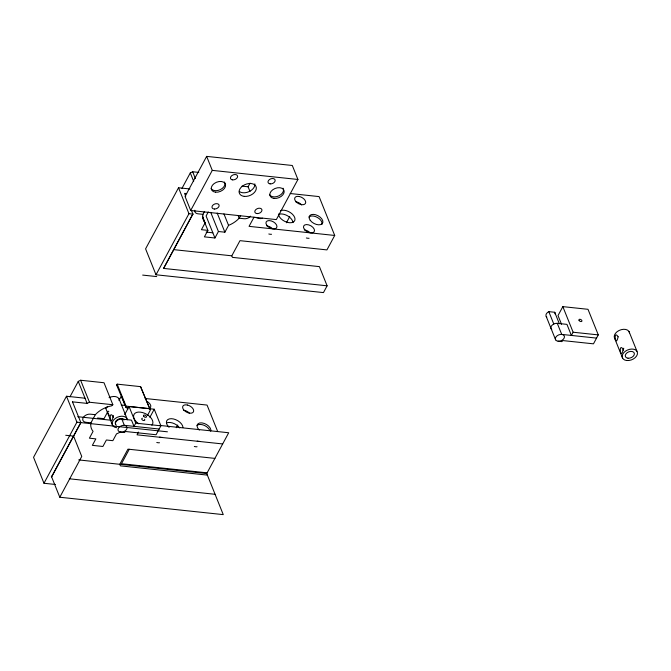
<?xml version="1.0" encoding="UTF-8"?>
<svg xmlns="http://www.w3.org/2000/svg" width="671" height="671" viewBox="0 0 671 671"><rect width="100%" height="100%" fill="white"/><g stroke="black" fill="none" stroke-linecap="round" stroke-linejoin="round"><path stroke-width="1.01" d="M107.461 406.374L106.429 408.018L105.75 407.54M189.96 188.97L178.528 187.754L145.582 248.84L156.007 274.775L323.464 292.598L327.113 285.812L319.404 266.622L232.434 257.37L231.805 255.819L239.975 240.663L326.936 249.906L334.712 235.462L319.086 196.595L290.199 193.525M85.016 398.213L66.496 396.234L33.55 457.328L43.976 483.263L55.416 484.479M181.958 188.4L190.296 172.925L192.661 171.759L198.767 172.413M69.927 396.88L78.264 381.405L80.629 380.239L104.013 382.738L112.854 404.739L111.696 405.812A21.338 14.192 -21.9 0 0 95.357 414.661L90.937 422.831A21.338 14.192 -21.9 0 0 93.076 431.352L89.402 438.18L95.861 438.868L92.363 445.351L102.906 446.475L106.395 439.991L112.854 440.679L116.528 433.86A21.338 14.192 -21.9 0 0 120.654 431.839M206.651 156.377L185.062 196.494L190.69 210.484L276.335 219.593L297.924 179.476L292.304 165.485L206.651 156.377L212.279 170.375L190.69 210.484M156.007 274.775L188.954 213.697L178.528 187.754M43.976 483.263L76.922 422.185L66.496 396.234M163.607 268.417L192.845 214.116L163.607 268.417L327.113 285.812M167.431 431.805L80.814 422.596L51.575 476.896L80.881 422.604L72.476 401.845M210.728 212.355L218.427 231.503L214.938 237.987L204.395 236.863L207.893 230.379L201.434 229.692L205.108 222.873A21.338 14.192 -21.9 0 1 202.969 214.343L204.429 211.633M208.278 211.944L206.098 215.995L214.938 237.987M127.675 408.438A21.338 14.192 -21.9 0 0 125.955 407.339L116.653 385.137L117.19 384.139L140.575 386.639L149.96 409.184M159.992 425.439L228.702 432.753L206.743 473.55L223.258 514.623L59.794 497.236L81.753 456.448L73.584 436.116L65.733 435.278M107.687 411.86L104.013 418.687L97.555 417.999M118.985 400.486L121.409 395.974L125.183 405.343M125.494 407.129L126.031 406.14L117.19 384.139M124.731 414.586L129.058 406.542L154.221 409.218L160.897 425.817L156.083 434.758L125.209 431.47L124.63 432.543L120.679 432.124A4.756 3.162 -21.9 0 1 119.807 426.639A4.756 3.162 -21.9 0 1 127.045 427.41A4.756 3.162 -21.9 0 1 120.679 432.124M249.989 191.503L248.094 186.781L250.073 183.116M218.427 231.503L224.886 232.191L228.559 225.372A21.338 14.192 -21.9 0 0 239.153 218.209L240.621 215.492M129.058 406.542L135.735 423.141L134.007 426.353L131.499 420.13L121.837 419.098L124.345 425.322L159.17 429.029M253.999 217.203L249.067 226.353L334.712 235.462M214.905 458.394L129.26 449.285L121.476 463.728L207.121 472.837M138.511 432.09L137.035 434.833L222.68 443.942M147.385 415.634L150.338 410.14L140.575 386.639M149.893 417.261L154.221 409.218M286.391 222.789L289.755 216.54M176.28 427.704L177.723 425.02M558.071 341.204A4.756 3.162 -21.9 0 0 564.437 336.49A4.756 3.162 -21.9 0 0 557.19 335.718A4.756 3.162 -21.9 0 0 558.071 341.204L562.021 341.623L562.6 340.549L593.474 343.837L598.28 334.896L587.997 309.306L562.835 306.63L558.02 315.571L561.526 324.286M562.835 306.63L573.118 332.22L571.39 335.433L566.945 324.37L557.282 323.338L561.728 334.401L596.553 338.109M113.516 415.617L113.114 417.488M95.324 414.695L90.359 414.166A5.687 3.783 -21.9 0 0 83.162 417.697A5.687 3.783 -21.9 0 0 85.98 422.302L90.937 422.831M623.762 348.224L623.141 350.312M72.535 401.854L87.104 403.397L89.469 402.239L112.854 404.739M186.647 193.592L184.567 193.374L185.708 196.2M212.279 170.375L297.924 179.476M241.988 186.135L248.094 186.781M202.969 214.343L198.012 213.814A5.687 3.783 -21.9 0 1 194.808 210.233M188.954 213.697L192.845 214.116M206.14 232.091L212.85 232.803M173.89 249.654L231.805 255.819M546.798 317.081A4.756 3.162 -21.9 0 1 548.811 311.646L554.724 312.275L559.32 323.699M142.663 275.093L156.712 276.586M573.118 332.22L598.28 334.896M145.146 398.49L207.054 405.074L217.605 431.31M121.258 405.016L123.246 405.225A5.687 3.783 -21.9 0 0 124.991 405.175M126.031 406.14L149.415 408.631M107.897 411.281L108.811 411.373M77.735 416.699L111.05 420.239M135.735 423.141L160.897 425.817M76.922 422.185L80.881 422.604M129.26 449.285L127.943 449.142L119.774 464.298L120.403 465.859L207.373 475.102M78.683 459.92L206.743 473.55M69.281 478.784L215.081 494.292M295.643 201.778L296.473 201.887A5.989 3.498 28.3 0 1 301.623 204.932M183.611 410.266L184.441 410.367A5.989 3.498 28.3 0 1 189.591 413.411M116.653 385.137L117.115 385.347M629.029 331.541L636.972 351.302M614.737 338.553L622.68 358.314M548.811 311.646L553.785 324.018M546.219 316.452L555.647 339.895M238.322 216.129L239.153 218.209L244.118 218.738A5.687 3.783 -21.9 0 0 250.627 216.179M223.946 213.898L228.559 225.372M217.194 213.068L224.886 232.191M192.661 171.759L195.353 178.452M190.296 172.925L193.676 181.321M202.416 216.179L205.108 222.873M202.466 216.892L207.893 230.379M191.394 210.35L192.912 214.124M127.037 407.431L127.792 409.31M119.002 398.708L126.945 418.469M108.073 412.816L109.222 415.685M105.464 407.607L112.653 425.489M80.629 380.239L89.469 402.239M78.264 381.405L87.104 403.397M51.348 476.217L59.794 497.236M309.088 238.255A5.989 3.498 28.3 0 1 306.362 237.97M304.449 229.96A5.989 3.498 28.3 0 1 309.843 232.518M271.537 234.263A5.989 3.498 28.3 0 1 268.811 233.978M266.899 225.959A5.989 3.498 28.3 0 1 272.292 228.526M262.537 218.209A7.49 4.37 28.3 0 1 255.953 217.513M280.604 210.669A8.983 5.242 28.3 0 1 293.713 215.685A8.983 5.242 28.3 0 1 289.226 222.705A8.983 5.242 28.3 0 1 278.44 214.057M278.591 214.41A8.983 5.242 28.3 0 1 287.54 215.802A8.983 5.242 28.3 0 1 292.992 222.646M283.07 188.232A7.49 4.982 -21.9 0 1 278.993 195.798A7.49 4.982 -21.9 0 1 269.675 194.808M254.829 183.846A8.983 5.98 -21.9 0 1 249.402 191.47A8.983 5.98 -21.9 0 1 239.304 191.47M224.5 182A7.49 4.982 -21.9 0 1 220.424 189.574A7.49 4.982 -21.9 0 1 211.105 188.585M309.012 217.035A7.49 4.37 28.3 0 1 317.5 217.505A7.49 4.37 28.3 0 1 321.895 224.399M551.772 329.461A4.756 3.162 -21.9 0 1 552.283 325.024A4.756 3.162 -21.9 0 1 558.306 323.573M554.724 312.275A4.756 3.162 -21.9 0 1 554.992 313.911M116.335 425.221A4.756 3.162 -21.9 0 1 117.299 420.415A4.756 3.162 -21.9 0 1 123.682 419.778M138.788 423.829A10.484 6.114 28.3 0 1 136.725 422.168L135.097 420.323A10.484 6.114 28.3 0 1 140.331 412.128A10.484 6.114 28.3 0 1 152.913 422.218L152.694 423.871A10.484 6.114 28.3 0 1 151.839 425.221M144.533 419.241A1.644 0.965 28.3 0 1 144.072 420.532A1.644 0.965 28.3 0 1 141.967 419.534A1.644 0.965 28.3 0 1 142.428 418.251M115.546 424.072A4.756 3.162 -21.9 0 1 118.138 419.258A4.756 3.162 -21.9 0 1 124.051 419.895M116.72 427.695A7.985 5.309 -21.9 0 1 115.253 418.478A7.985 5.309 -21.9 0 1 127.423 419.769M109.063 397.651A7.985 5.309 -21.9 0 1 119.48 400.008M615.701 339.618A7.985 5.309 -21.9 0 1 619.09 330.476A7.985 5.309 -21.9 0 1 629.507 332.841M169.092 427.352A8.983 5.242 28.3 0 1 171.18 418.687A8.983 5.242 28.3 0 1 182.973 427.393M146.513 401.157A5.989 3.498 28.3 0 1 149.407 408.345M166.559 422.898A8.983 5.242 28.3 0 1 179.669 427.905M162.39 437.391A5.989 3.498 28.3 0 1 159.664 437.106M159.505 442.751A5.989 3.498 28.3 0 1 156.779 442.457M197.056 446.743A5.989 3.498 28.3 0 1 194.33 446.45M199.941 441.392A5.989 3.498 28.3 0 1 197.215 441.099M199.312 430.069A7.49 4.37 28.3 0 1 201.887 422.898A7.49 4.37 28.3 0 1 210.719 431.277M196.98 425.515A7.49 4.37 28.3 0 1 203.707 425.154A7.49 4.37 28.3 0 1 209.704 430.379M113.181 416.616C110.539 428.853 108.19 408.773 113.181 416.616M618.125 336.792C615.483 349.029 613.135 328.949 618.125 336.792M623.208 349.44C620.566 361.677 618.217 341.598 623.208 349.44M299.358 196.528L297.966 196.36A5.989 3.498 28.3 0 0 294.712 199.337L295.114 200.419A5.989 3.498 28.3 0 0 301.942 204.697A5.989 3.498 28.3 0 0 305.557 201.392A5.989 3.498 28.3 0 0 299.358 196.528M187.326 405.016L185.934 404.839A5.989 3.498 28.3 0 0 182.68 407.825L183.082 408.899A5.989 3.498 28.3 0 0 189.91 413.185A5.989 3.498 28.3 0 0 193.525 409.872A5.989 3.498 28.3 0 0 187.326 405.016M304.34 229.289A5.989 3.498 28.3 0 0 313.902 232.082A5.989 3.498 28.3 0 0 308.752 224.886A5.989 3.498 28.3 0 0 304.34 229.289M266.79 225.288A5.989 3.498 28.3 0 0 276.351 228.09A5.989 3.498 28.3 0 0 271.201 220.893A5.989 3.498 28.3 0 0 266.79 225.288M232.342 179.853A3.741 2.491 -21.9 0 0 237.618 176.364A3.741 2.491 -21.9 0 0 232.116 175.416A3.741 2.491 -21.9 0 0 232.342 179.853M270.136 183.879A3.741 2.491 -21.9 0 0 275.152 180.172A3.741 2.491 -21.9 0 0 269.44 179.56A3.741 2.491 -21.9 0 0 270.136 183.879M257.312 213.596A3.741 2.491 -21.9 0 0 261.883 209.587A3.741 2.491 -21.9 0 0 255.936 209.503A3.741 2.491 -21.9 0 0 257.312 213.596M214.611 209.042A3.741 2.491 -21.9 0 0 219.031 204.949A3.741 2.491 -21.9 0 0 213.026 205.032A3.741 2.491 -21.9 0 0 214.611 209.042M244.252 196.377A8.983 5.98 -21.9 0 0 256.288 187.469A8.983 5.98 -21.9 0 0 242.592 186.01A8.983 5.98 -21.9 0 0 244.252 196.377M215.542 192.191A7.49 4.982 -21.9 0 0 225.573 184.768A7.49 4.982 -21.9 0 0 214.166 183.552A7.49 4.982 -21.9 0 0 215.542 192.191M274.112 198.423A7.49 4.982 -21.9 0 0 284.143 191A7.49 4.982 -21.9 0 0 272.728 189.784A7.49 4.982 -21.9 0 0 274.112 198.423M310.187 220.264A7.49 4.37 28.3 0 0 322.139 223.762A7.49 4.37 28.3 0 0 315.697 214.77A7.49 4.37 28.3 0 0 310.187 220.264M579.14 320.562A1.644 0.965 28.3 0 0 581.774 321.334A1.644 0.965 28.3 0 0 580.356 319.354A1.644 0.965 28.3 0 0 579.14 320.562M143.695 416.322A1.644 0.965 28.3 0 0 146.328 417.094A1.644 0.965 28.3 0 0 144.911 415.114A1.644 0.965 28.3 0 0 143.695 416.322M627.997 358.205A4.756 3.162 -21.9 0 0 634.363 353.491A4.756 3.162 -21.9 0 0 627.117 352.72A4.756 3.162 -21.9 0 0 627.997 358.205M626.748 360.52A7.985 5.309 -21.9 0 0 637.45 352.602A7.985 5.309 -21.9 0 0 625.28 351.302A7.985 5.309 -21.9 0 0 626.748 360.52"/></g></svg>
